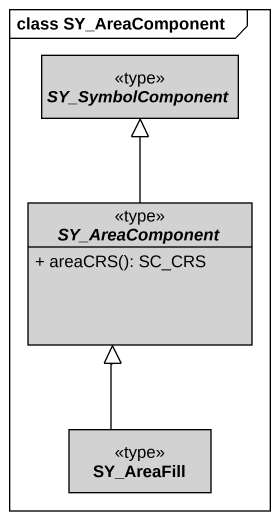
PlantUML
@startuml
mainframe class SY_AreaComponent
hide circle
hide empty members
skinparam classAttributeIconSize 0
abstract class SY_SymbolComponent <<type>> #D2D2D2
abstract class SY_AreaComponent <<type>> #D2D2D2 {
  + areaCRS(): SC_CRS
}
class SY_AreaFill <<type>> #D2D2D2
SY_AreaComponent -up-|> SY_SymbolComponent
SY_AreaFill -up-|> SY_AreaComponent
@enduml
